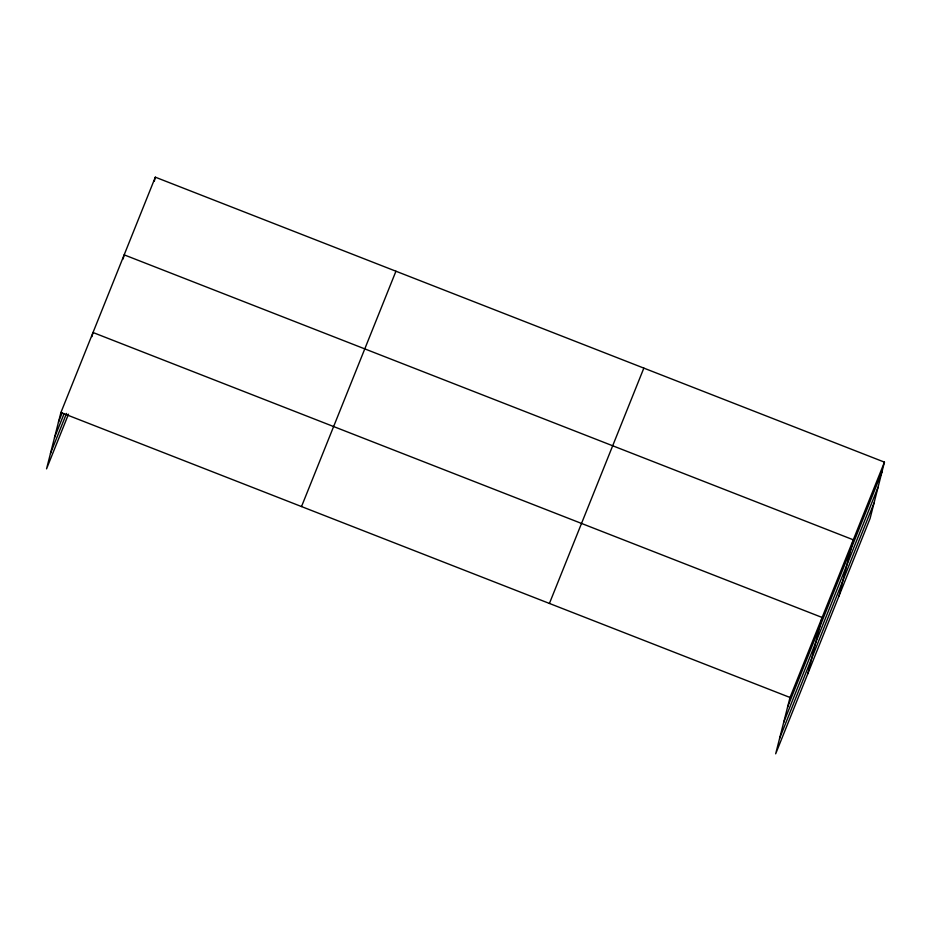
<?xml version="1.0" encoding="UTF-8"?>
<svg xmlns="http://www.w3.org/2000/svg" width="931" height="931" viewBox="0 0 931 931"><rect width="100%" height="100%" fill="white"/><g stroke="black" fill="none" stroke-linecap="round" stroke-linejoin="round"><path stroke-width="1.4" d="M884.45 462.148L790.023 697.482L775.674 753.819L870.089 518.474L884.45 462.148L155.326 177.181L60.911 412.526L46.55 468.852L68.487 414.179M91.96 336.626L93.007 332.507L822.131 617.474L807.771 673.8M123.125 258.969L124.172 254.85L853.296 539.805L838.936 596.143M154.278 181.312L155.326 177.181M58.455 422.139L62.202 412.805M54.522 437.558L64.158 413.55M50.483 453.432L66.532 413.434M301.516 506.557L395.943 271.224M549.418 603.451L643.845 368.106M787.579 707.106L881.994 471.773M783.646 722.526L878.073 487.181M779.596 738.399L874.023 503.066M60.911 412.526L790.023 697.482"/></g></svg>
